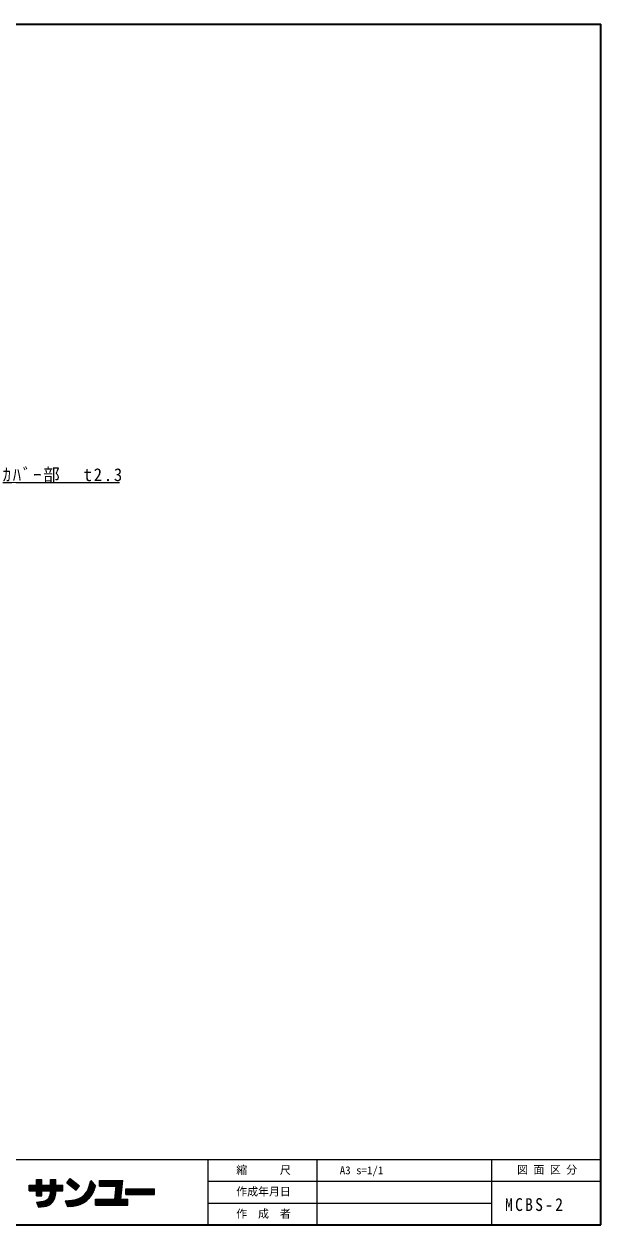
# Model space of a CAD drawing. Units: millimetres on the paper. Extents: x -405 to 405, y -286 to 286.
# Drawn here: x -147.7 to -15.5, y -286 to -11 of the extents above; entities that cross this region are included whole.
import ezdxf
from ezdxf.enums import TextEntityAlignment as Align

# ---------------------------------------------------------------- set-up
doc = ezdxf.new("R2010")
doc.units = ezdxf.units.MM
doc.layers.add('0-8_基準線', color=4, linetype='Continuous', lineweight=18)
doc.layers.add('F-0_図面枠', color=4, linetype='Continuous', lineweight=18)
doc.layers.add('F-2_文字1', color=7, linetype='Continuous')
doc.layers.add('F-3_文字2', color=7, linetype='Continuous')
doc.styles.add('ＭＳ ゴシック', font='')
doc.styles.get('ＭＳ ゴシック').set_extended_font_data('MS Gothic')

msp = doc.modelspace()

# ---------------------------------------------------------------- linework, layer by layer
at = {"layer": '0-8_基準線'}
msp.add_line((-152.561, -115.985), (-125.811, -115.985), dxfattribs=at)
at = {"layer": 'F-0_図面枠', "color": 7, "lineweight": 35}
for p, q in [((-405, -11), (-15.5, -11)), ((-15.5, -286), (-15.5, -11)), ((-15.5, -281), (-15.5, -281)), ((-405, -286), (-15.5, -286))]:
    msp.add_line(p, q, dxfattribs=at)
at = {"layer": 'F-0_図面枠'}
for p, q in [((-405, -271), (-15.5, -271)), ((-105.5, -286), (-105.5, -271)), ((-80.5, -286), (-80.5, -271)), ((-40.5, -286), (-40.5, -271)), ((-146.52, -276.873), (-144.839, -276.873)), ((-146.52, -278.191), (-146.52, -276.873)), ((-146.52, -276.926), (-138.775, -276.926)), ((-146.52, -277.137), (-138.775, -277.137)), ((-146.52, -277.348), (-138.775, -277.348)), ((-146.52, -277.559), (-138.775, -277.559)), ((-144.839, -276.873), (-144.839, -275.621)), ((-144.839, -275.621), (-143.587, -275.621)), ((-144.628, -279.345), (-144.628, -275.621)), ((-144.417, -279.345), (-144.417, -275.621)), ((-144.207, -279.345), (-144.207, -275.621)), ((-143.996, -279.345), (-143.996, -275.621)), ((-143.785, -279.345), (-143.785, -275.621)), ((-143.587, -276.873), (-143.587, -275.621)), ((-143.587, -276.873), (-141.642, -276.873)), ((-141.642, -275.621), (-140.39, -275.621)), ((-141.642, -276.873), (-141.642, -275.621)), ((-141.431, -281.031), (-141.431, -275.621)), ((-141.22, -280.824), (-141.22, -275.621)), ((-141.009, -280.572), (-141.009, -275.621)), ((-140.798, -280.251), (-140.798, -275.621)), ((-140.587, -279.801), (-140.587, -275.621)), ((-140.39, -276.873), (-140.39, -275.621)), ((-140.39, -276.873), (-138.775, -276.873)), ((-138.775, -278.191), (-138.775, -276.873)), ((-137.891, -276.35), (-137.127, -275.357)), ((-137.891, -276.35), (-135.748, -277.998)), ((-137.762, -276.183), (-135.62, -277.83)), ((-137.633, -276.015), (-135.491, -277.663)), ((-137.505, -275.848), (-135.362, -277.496)), ((-137.376, -275.681), (-135.234, -277.329)), ((-137.247, -275.514), (-135.105, -277.162)), ((-137.127, -275.357), (-134.985, -277.005)), ((-137.118, -281.735), (-131.449, -277.579)), ((-135.748, -277.998), (-134.985, -277.005)), ((-133.979, -279.173), (-131.348, -277.244)), ((-133.355, -278.453), (-131.366, -276.996)), ((-133.07, -277.984), (-131.504, -276.836)), ((-132.888, -277.588), (-131.642, -276.675)), ((-132.763, -277.235), (-131.78, -276.514)), ((-132.733, -277.136), (-132.348, -275.851)), ((-132.662, -276.9), (-131.917, -276.354)), ((-132.562, -276.565), (-132.055, -276.193)), ((-132.461, -276.229), (-132.193, -276.033)), ((-132.348, -275.851), (-131.298, -277.077)), ((-131.452, -277.592), (-131.298, -277.077)), ((-130.412, -277.104), (-130.412, -275.851)), ((-130.412, -275.851), (-125.042, -275.851)), ((-130.412, -276.062), (-125.277, -276.062)), ((-130.412, -276.273), (-125.512, -276.273)), ((-130.412, -276.484), (-125.747, -276.484)), ((-130.412, -276.695), (-125.982, -276.695)), ((-130.412, -276.906), (-126.218, -276.906)), ((-130.412, -277.104), (-126.571, -277.104)), ((-126.893, -280.07), (-126.571, -277.104)), ((-126.787, -280.189), (-126.441, -277.012)), ((-126.575, -280.189), (-126.218, -276.906)), ((-126.362, -280.189), (-125.982, -276.695)), ((-126.15, -280.189), (-125.747, -276.484)), ((-125.938, -280.189), (-125.512, -276.273)), ((-125.726, -280.189), (-125.277, -276.062)), ((-125.501, -280.07), (-125.042, -275.851)), ((-124.347, -279.048), (-124.347, -277.73)), ((-124.347, -277.73), (-117.755, -277.73)), ((-117.755, -279.048), (-117.755, -277.73)), ((-105.5, -276), (-15.5, -276)), ((-146.52, -277.77), (-138.775, -277.77)), ((-146.52, -277.98), (-138.775, -277.98)), ((-146.52, -278.191), (-144.839, -278.191)), ((-144.839, -279.345), (-144.839, -278.191)), ((-144.839, -279.345), (-143.587, -279.345)), ((-144.719, -280.942), (-140.937, -280.471)), ((-143.587, -278.191), (-141.642, -278.191)), ((-143.587, -279.345), (-143.587, -278.191)), ((-143.257, -280.547), (-140.874, -280.251)), ((-142.439, -280.233), (-140.9, -280.041)), ((-142.149, -279.984), (-140.926, -279.832)), ((-141.96, -279.748), (-140.952, -279.623)), ((-141.748, -281.12), (-141.748, -279.327)), ((-141.642, -278.72), (-141.642, -278.191)), ((-141.642, -281.12), (-141.642, -278.723)), ((-140.39, -278.191), (-138.775, -278.191)), ((-140.39, -278.715), (-140.39, -278.191)), ((-138.28, -280.466), (-136.695, -280.337)), ((-138.28, -280.466), (-137.72, -281.784)), ((-138.186, -280.687), (-137.835, -280.43)), ((-138.102, -280.887), (-137.434, -280.397)), ((-138.017, -281.086), (-137.033, -280.365)), ((-137.932, -281.285), (-136.631, -280.332)), ((-137.847, -281.485), (-136.2, -280.277)), ((-137.763, -281.684), (-135.666, -280.148)), ((-137.52, -281.768), (-134.792, -279.769)), ((-136.717, -281.703), (-131.563, -277.925)), ((-136.311, -281.667), (-131.714, -278.297)), ((-135.857, -281.596), (-131.918, -278.709)), ((-135.318, -281.462), (-132.208, -279.183)), ((-134.586, -281.187), (-132.691, -279.798)), ((-131.301, -281.454), (-131.301, -280.07)), ((-131.301, -280.07), (-126.893, -280.07)), ((-131.301, -280.189), (-123.853, -280.189)), ((-131.301, -280.4), (-123.853, -280.4)), ((-125.501, -280.07), (-123.853, -280.07)), ((-124.347, -277.888), (-117.755, -277.888)), ((-124.347, -278.099), (-117.755, -278.099)), ((-124.347, -278.31), (-117.755, -278.31)), ((-124.347, -278.521), (-117.755, -278.521)), ((-124.347, -278.732), (-117.755, -278.732)), ((-124.347, -278.943), (-117.755, -278.943)), ((-124.347, -279.048), (-117.755, -279.048)), ((-123.853, -281.454), (-123.853, -280.07)), ((-144.788, -280.738), (-143.264, -280.548)), ((-144.788, -280.738), (-144.378, -281.949)), ((-144.65, -281.146), (-141.116, -280.706)), ((-144.581, -281.35), (-141.34, -280.946)), ((-144.512, -281.554), (-141.633, -281.195)), ((-144.443, -281.758), (-142.053, -281.46)), ((-144.378, -281.949), (-143.096, -281.789)), ((-137.72, -281.784), (-136.404, -281.678)), ((-131.301, -280.611), (-123.853, -280.611)), ((-131.301, -280.822), (-123.853, -280.822)), ((-131.301, -281.033), (-123.853, -281.033)), ((-131.301, -281.244), (-123.853, -281.244)), ((-131.301, -281.454), (-123.853, -281.454)), ((-105.5, -281), (-40.5, -281))]:
    msp.add_line(p, q, dxfattribs=at)
for centre, radius, start, end in [((-136.969, -275.946), 4.4, 273.5696, 344.30289), ((-136.973, -275.942), 5.762, 273.9684, 344.73839), ((-143.493, -278.711), 1.851, 277.12369, 0.28418), ((-143.493, -278.711), 3.103, 277.45369, 359.92859)]:
    msp.add_arc(centre, radius, start, end, dxfattribs=at)

# ---------------------------------------------------------------- texts
at = {"layer": '0-8_基準線', "color": 7, "insert": (-152.561, -115.985), "char_height": 2.933, "attachment_point": 7, "style": 'ＭＳ ゴシック'}
msp.add_mtext('\\T1.22;\\W0.95;ｶﾊﾞｰ部\u3000t2.3', dxfattribs=at)
at = {"layer": 'F-2_文字1', "style": 'ＭＳ ゴシック'}
for s, p in [('縮\u3000\u3000\u3000尺', (-99.057, -274.898)), ('図 面 区 分', (-34.712, -274.816)), ('作成年月日', (-99.057, -279.825)), ('作\u3000成\u3000者', (-99.057, -284.898))]:
    msp.add_text(s, height=1.833, dxfattribs=at).set_placement(p, align=Align.BOTTOM_LEFT)
at = {"layer": 'F-3_文字2', "style": 'ＭＳ ゴシック'}
msp.add_text('A3 s=1/1', height=1.833, dxfattribs=at).set_placement((-75.34, -274.951), align=Align.BOTTOM_LEFT)
at = {"layer": 'F-3_文字2', "insert": (-37.487, -282.845), "char_height": 2.933, "attachment_point": 7, "style": 'ＭＳ ゴシック'}
msp.add_mtext('\\T1.28;\\W0.9;MCBS-2', dxfattribs=at)

doc.saveas('drawing.dxf')
